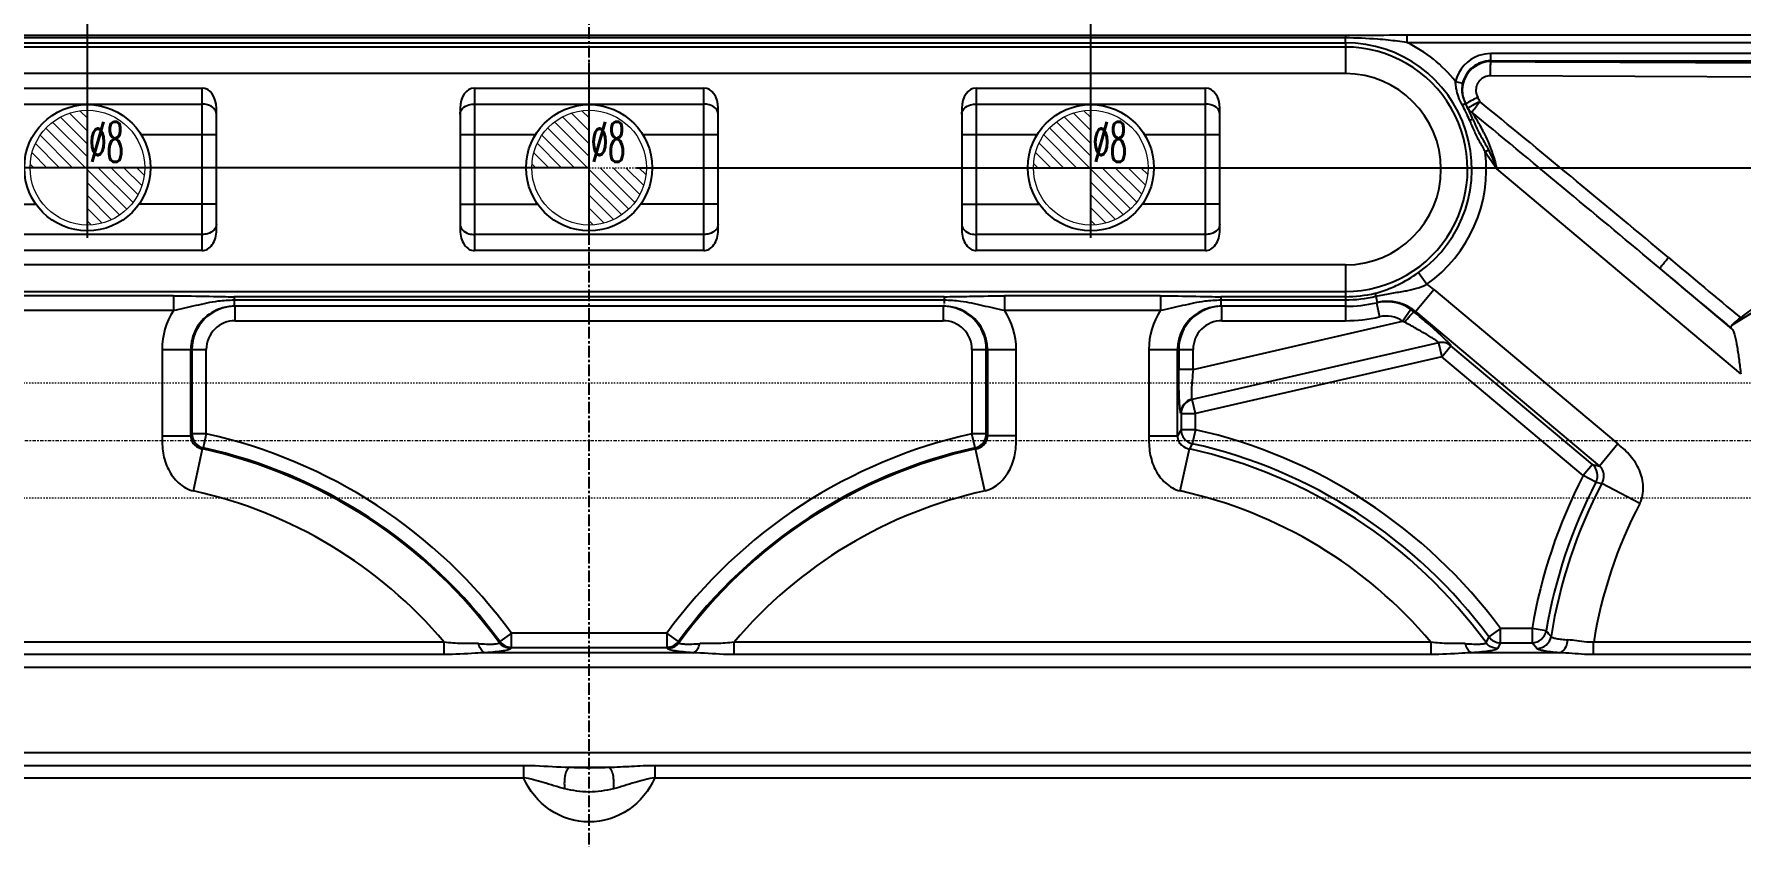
# Model space of a CAD drawing. Header units: millimetres. Extents: x 2461 to 3142, y 1660 to 2165.
# Drawn here: x 2689.6 to 2808.6, y 1971.7 to 2027.7 of the extents above; entities that cross this region are included whole.
import ezdxf
from ezdxf.enums import TextEntityAlignment as Align

# ---------------------------------------------------------------- set-up
doc = ezdxf.new("R2010")
doc.units = ezdxf.units.MM
doc.linetypes.add('CENTER', pattern=[0.6, 0.375, -0.075, 0.075, -0.075])
doc.linetypes.add('HIDDEN', pattern=[0.2, 0.1, -0.1])
for name, color, linetype, lineweight in [('cool', 153, 'HIDDEN', 9), ('dim', 82, 'Continuous', 9), ('epin', 13, 'Continuous', 9)]:
    doc.layers.add(name, color=color, linetype=linetype, lineweight=lineweight)
doc.layers.add('DEFAULT_2', color=8, linetype='HIDDEN')
doc.styles.get("Standard").update_dxf_attribs({"font": 'arial.ttf'})
doc.styles.add('TXT05', font='txt.shx', dxfattribs={"width": 0.5, "bigfont": 'gbcbig.shx'})
doc.dimstyles.new('mold', dxfattribs={"dimtxt": 8, "dimasz": 5, "dimexe": 0, "dimexo": 0, "dimgap": 0, "dimtad": 1, "dimzin": 1, "dimtxsty": 'Standard', "dimcen": 0, "dimclrd": 4, "dimclre": 4, "dimclrt": 6, "dimazin": 0, "dimtfac": 1, "dimtofl": 0, "dimtmove": 0, "dimatfit": 3, "dimfxl": 0, "dimarcsym": 0})

# ---------------------------------------------------------------- blocks, each defined once
blk = doc.blocks.new('124')
at = {"layer": 'cool', "ltscale": 0.932966}
for p, q in [((10.14, -1344.71), (401.48, -1344.71)), ((10.14, -1352.71), (401.48, -1352.71))]:
    blk.add_line(p, q, dxfattribs=at)
at = {"layer": 'cool', "color": 1, "linetype": 'CENTER', "ltscale": 0.621977}
blk.add_line((-4.19, -1348.71), (415.81, -1348.71), dxfattribs=at)
blk = doc.blocks.new('*D107')
at = {"layer": 'Defpoints', "color": 0, "transparency": 16777216}
for p in [(2731.58, 2018.35), (2944.76, 2018.35), (2728.28, 1929.35)]:
    blk.add_point(p, dxfattribs=at)
at = {"layer": 'dim', "color": 4, "lineweight": -2, "transparency": 16777216}
blk.add_line((2731.58, 2018.35), (2961.62, 2018.35), dxfattribs=at)
at = {"layer": 'dim', "color": 6, "transparency": 16777216, "insert": (2953.19, 2021.36), "char_height": 5, "attachment_point": 5}
blk.add_mtext('89,00', dxfattribs=at)
blk = doc.blocks.new('*D68')
at = {"layer": 'Defpoints', "color": 0, "transparency": 16777216}
for p in [(2728.28, 2111.46), (2728.28, 2096.52), (2728.28, 1929.35)]:
    blk.add_point(p, dxfattribs=at)
at = {"layer": 'dim', "color": 4, "lineweight": -2, "transparency": 16777216}
blk.add_line((2728.28, 2096.52), (2728.28, 2124.43), dxfattribs=at)
at = {"layer": 'dim', "color": 6, "transparency": 16777216, "insert": (2725.27, 2117.95), "char_height": 5, "attachment_point": 5, "rotation": 90}
blk.add_mtext('0,00', dxfattribs=at)
blk = doc.blocks.new('*D112')
at = {"layer": 'Defpoints', "color": 0, "transparency": 16777216}
for p in [(2762.28, 2111.46), (2763.28, 2018.35), (2728.28, 1929.35)]:
    blk.add_point(p, dxfattribs=at)
at = {"layer": 'dim', "color": 4, "lineweight": -2, "transparency": 16777216}
for p, q in [((2762.28, 2107.46), (2762.28, 2128.31)), ((2763.28, 2103.46), (2762.28, 2107.46)), ((2763.28, 2018.35), (2763.28, 2103.46))]:
    blk.add_line(p, q, dxfattribs=at)
at = {"layer": 'dim', "color": 6, "transparency": 16777216, "insert": (2759.27, 2119.89), "char_height": 5, "attachment_point": 5, "rotation": 90}
blk.add_mtext('35,00', dxfattribs=at)
blk = doc.blocks.new('*D76')
at = {"layer": 'Defpoints', "color": 0, "transparency": 16777216}
for p in [(2511.8, 2018.35), (2724.98, 2018.35), (2728.28, 1929.35)]:
    blk.add_point(p, dxfattribs=at)
at = {"layer": 'dim', "color": 4, "lineweight": -2, "transparency": 16777216}
blk.add_line((2724.98, 2018.35), (2494.94, 2018.35), dxfattribs=at)
at = {"layer": 'dim', "color": 6, "transparency": 16777216, "insert": (2503.37, 2021.36), "char_height": 5, "attachment_point": 5}
blk.add_mtext('89,00', dxfattribs=at)
blk = doc.blocks.new('*D81')
at = {"layer": 'Defpoints', "color": 0, "transparency": 16777216}
for p in [(2694.28, 2111.46), (2693.28, 2018.35), (2728.28, 1929.35)]:
    blk.add_point(p, dxfattribs=at)
at = {"layer": 'dim', "color": 4, "lineweight": -2, "transparency": 16777216}
for p, q in [((2694.28, 2107.46), (2694.28, 2128.31)), ((2693.28, 2103.46), (2694.28, 2107.46)), ((2693.28, 2018.35), (2693.28, 2103.46))]:
    blk.add_line(p, q, dxfattribs=at)
at = {"layer": 'dim', "color": 6, "transparency": 16777216, "insert": (2691.27, 2119.89), "char_height": 5, "attachment_point": 5, "rotation": 90}
blk.add_mtext('35,00', dxfattribs=at)
blk = doc.blocks.new('epin_ejp_8')
at = {"layer": 'epin'}
h = blk.add_hatch(dxfattribs=at)
h.set_pattern_fill('_ANSI31', color=123, scale=0.2, angle=90, style=0)
h.set_pattern_definition([(135, (-263.1036, 1313.3417), (-0.4490128, -0.4490128), [])])
h.paths.add_polyline_path([(0, 4, 0.414214), (-4, 0), (0, 0)])
h.paths.add_polyline_path([(4, 0), (0, 0), (0, -4, 0.414214)])
at = {"layer": 'epin', "color": 1, "linetype": 'CENTER', "ltscale": 0.248791}
for p, q in [((0, -4.4), (0, 4.4)), ((-4.4, 0), (4.4, 0))]:
    blk.add_line(p, q, dxfattribs=at)
at = {"layer": 'epin'}
blk.add_circle((0, 0), 4, dxfattribs=at)
at = {"layer": 'epin', "color": 6, "style": 'TXT05', "width": 0.5}
blk.add_text('%%c8', height=2.8, dxfattribs=at).set_placement((1.33, 1.8), align=Align.MIDDLE)

msp = doc.modelspace()

# ---------------------------------------------------------------- linework, layer by layer
at = {"color": 1, "linetype": 'CENTER', "ltscale": 2.176921}
msp.add_line((2728.279, 1754.352), (2728.279, 2104.352), dxfattribs=at)
at = {"color": 7, "linetype": 'Continuous'}
for p, q in [((2781.041, 2027.568), (2675.516, 2027.568)), ((2781.041, 2027.4), (2675.516, 2027.4)), ((2675.518, 2027.065), (2781.04, 2027.065)), ((2781.04, 2026.766), (2675.518, 2026.766)), ((2781.04, 2027.065), (2781.041, 2024.911)), ((2781.041, 2027.568), (2781.041, 2027.4)), ((2785.325, 2027.588), (2785.325, 2027.086)), ((2818.385, 2027.588), (2785.325, 2027.588)), ((2785.325, 2027.086), (2818.892, 2027.086)), ((2819.1, 2026.31), (2791.173, 2026.31)), ((2791.174, 2025.809), (2791.174, 2026.31)), ((2791.202, 2025.757), (2791.174, 2025.809)), ((2791.174, 2025.809), (2819.401, 2025.809)), ((2781.041, 2024.911), (2675.516, 2024.911)), ((2788.73, 2024.361), (2789.219, 2024.249)), ((2819.189, 2024.629), (2791.15, 2024.755)), ((2685.279, 2023.911), (2701.279, 2023.911)), ((2701.279, 2012.578), (2701.279, 2023.911)), ((2720.279, 2023.911), (2720.279, 2012.578)), ((2720.279, 2023.911), (2736.279, 2023.911)), ((2736.279, 2012.578), (2736.279, 2023.911)), ((2755.279, 2023.911), (2755.279, 2012.578)), ((2755.279, 2023.911), (2771.279, 2023.911)), ((2771.279, 2012.578), (2771.279, 2023.911)), ((2790.719, 2022.722), (2790.431, 2022.958)), ((2685.279, 2022.79), (2701.279, 2022.79)), ((2702.279, 2013.992), (2702.279, 2022.497)), ((2719.279, 2022.497), (2719.279, 2013.992)), ((2720.279, 2022.79), (2736.279, 2022.79)), ((2737.279, 2013.992), (2737.279, 2022.497)), ((2754.279, 2022.497), (2754.279, 2013.992)), ((2755.279, 2022.79), (2771.279, 2022.79)), ((2772.279, 2013.992), (2772.279, 2022.497)), ((2789.198, 2022.723), (2789.385, 2022.825)), ((2790.132, 2022.005), (2789.866, 2022.224)), ((2697.021, 2020.668), (2702.279, 2020.668)), ((2719.279, 2020.668), (2724.536, 2020.668)), ((2732.021, 2020.668), (2737.279, 2020.668)), ((2754.279, 2020.668), (2759.536, 2020.668)), ((2767.021, 2020.668), (2772.279, 2020.668)), ((2789.696, 2021.661), (2789.894, 2021.739)), ((2790.791, 2019.456), (2791.014, 2019.611)), ((2808.628, 2003.98), (2791.594, 2018.273)), ((2684.279, 2015.821), (2689.682, 2015.821)), ((2702.279, 2015.821), (2696.876, 2015.821)), ((2719.279, 2015.821), (2724.682, 2015.821)), ((2737.279, 2015.821), (2731.876, 2015.821)), ((2754.279, 2015.821), (2759.682, 2015.821)), ((2772.279, 2015.821), (2766.876, 2015.821)), ((2701.279, 2013.699), (2685.279, 2013.699)), ((2736.279, 2013.699), (2720.279, 2013.699)), ((2771.279, 2013.699), (2755.279, 2013.699)), ((2701.279, 2012.578), (2685.279, 2012.578)), ((2736.279, 2012.578), (2720.279, 2012.578)), ((2771.279, 2012.578), (2755.279, 2012.578)), ((2781.041, 2011.578), (2675.516, 2011.578)), ((2781.041, 2011.578), (2781.041, 2007.692)), ((2786.147, 2011.052), (2786.728, 2010.233)), ((2808.003, 2007.124), (2802.991, 2011.329)), ((2815.278, 2011.86), (2807.983, 2007.359)), ((2785.92, 2008.338), (2787.21, 2009.876)), ((2787.21, 2009.876), (2800.052, 1999.1)), ((2675.516, 2009.723), (2781.041, 2009.723)), ((2699.295, 2009.424), (2688.42, 2009.424)), ((2699.295, 2009.424), (2699.295, 2008.42)), ((2703.514, 2009.365), (2703.514, 2008.697)), ((2753.044, 2009.365), (2703.514, 2009.365)), ((2703.514, 2009.143), (2753.043, 2009.143)), ((2703.586, 2007.692), (2703.586, 2008.697)), ((2752.972, 2008.697), (2703.586, 2008.697)), ((2752.972, 2008.697), (2752.972, 2007.692)), ((2753.043, 2009.365), (2753.043, 2008.9)), ((2757.262, 2009.424), (2757.262, 2008.42)), ((2768.138, 2009.424), (2757.262, 2009.424)), ((2768.138, 2009.424), (2768.138, 2008.42)), ((2772.357, 2009.365), (2772.357, 2008.697)), ((2781.041, 2009.365), (2772.357, 2009.365)), ((2772.357, 2009.143), (2781.041, 2009.143)), ((2772.428, 2007.692), (2772.428, 2008.697)), ((2781.041, 2008.697), (2772.428, 2008.697)), ((2783.11, 2009.609), (2783.266, 2008.96)), ((2783.2, 2008.944), (2783.427, 2007.965)), ((2688.42, 2008.42), (2699.295, 2008.42)), ((2703.586, 2007.692), (2752.971, 2007.692)), ((2757.262, 2008.42), (2768.138, 2008.42)), ((2770.415, 2004.292), (2785.029, 2007.66)), ((2772.429, 2007.692), (2781.041, 2007.692)), ((2785.029, 2007.66), (2785.6, 2008.486)), ((2785.823, 2008.315), (2785.88, 2008.337)), ((2785.88, 2008.337), (2785.92, 2008.338)), ((2785.92, 2008.338), (2798.762, 1997.563)), ((2698.483, 2005.682), (2698.483, 1999.66)), ((2698.483, 2005.682), (2700.49, 2005.682)), ((2700.49, 1999.66), (2700.49, 2005.682)), ((2700.569, 2005.682), (2700.569, 1999.805)), ((2700.569, 2005.682), (2701.573, 2005.682)), ((2701.573, 1999.805), (2701.573, 2005.683)), ((2754.985, 2005.683), (2754.985, 1999.805)), ((2754.985, 2005.682), (2755.988, 2005.682)), ((2755.988, 1999.805), (2755.988, 2005.682)), ((2756.068, 2005.682), (2756.068, 1999.66)), ((2756.068, 2005.682), (2758.075, 2005.682)), ((2758.075, 1999.66), (2758.075, 2005.682)), ((2767.325, 2005.682), (2767.325, 1999.66)), ((2767.325, 2005.682), (2769.332, 2005.682)), ((2769.332, 1999.66), (2769.332, 2005.682)), ((2769.412, 2005.682), (2769.412, 2004.292)), ((2769.412, 2005.682), (2770.415, 2005.682)), ((2787.531, 2006.152), (2770.349, 2002.191)), ((2770.415, 2004.292), (2770.415, 2005.683)), ((2787.756, 2005.178), (2770.573, 2001.217)), ((2787.531, 2006.152), (2787.52, 2006.183)), ((2787.531, 2006.152), (2787.756, 2005.178)), ((2787.756, 2005.178), (2788.401, 2005.946)), ((2797.631, 1996.892), (2787.756, 2005.178)), ((2788.401, 2005.946), (2788.389, 2005.978)), ((2798.276, 1997.66), (2788.401, 2005.946)), ((2770.415, 2004.292), (2769.412, 2004.292)), ((2770.332, 2002.222), (2770.349, 2002.191)), ((2770.573, 2001.217), (2770.349, 2002.191)), ((2769.553, 2001.248), (2769.57, 2001.217)), ((2769.57, 2001.217), (2769.57, 2000.095)), ((2769.57, 2001.217), (2770.573, 2001.217)), ((2770.573, 2000.095), (2770.573, 2001.217)), ((2698.483, 1999.66), (2700.49, 1999.66)), ((2700.49, 1999.66), (2700.569, 1999.805)), ((2701.573, 1999.805), (2700.569, 1999.805)), ((2701.573, 1999.805), (2701.358, 1998.829)), ((2755.199, 1998.829), (2754.985, 1999.805)), ((2755.988, 1999.805), (2754.985, 1999.805)), ((2755.988, 1999.805), (2756.068, 1999.66)), ((2758.075, 1999.66), (2756.068, 1999.66)), ((2767.325, 1999.66), (2769.332, 1999.66)), ((2769.57, 2000.095), (2769.332, 1999.66)), ((2770.573, 2000.095), (2769.57, 2000.095)), ((2770.573, 2000.095), (2770.356, 1999.119)), ((2700.676, 1995.826), (2701.318, 1998.755)), ((2701.358, 1998.829), (2701.318, 1998.755)), ((2755.239, 1998.755), (2755.203, 1998.83)), ((2755.881, 1995.826), (2755.239, 1998.755)), ((2769.519, 1995.826), (2770.161, 1998.755)), ((2770.356, 1999.119), (2770.161, 1998.755)), ((2800.052, 1999.1), (2798.762, 1997.563)), ((2798.276, 1997.66), (2797.631, 1996.892)), ((2798.518, 1996.431), (2797.631, 1996.892)), ((2798.276, 1997.66), (2798.762, 1997.563)), ((2801.579, 1994.956), (2798.922, 1996.346)), ((2791.857, 1986.238), (2791.052, 1985.645)), ((2791.857, 1985.239), (2791.857, 1986.238)), ((2794.06, 1986.238), (2791.857, 1986.238)), ((2794.06, 1986.238), (2794.06, 1985.239)), ((2795.045, 1986.071), (2794.06, 1986.238)), ((2718.166, 1985.287), (2669.549, 1985.287)), ((2718.166, 1984.417), (2718.166, 1985.287)), ((2722.047, 1985.331), (2722.005, 1985.251)), ((2722.854, 1985.921), (2722.047, 1985.331)), ((2722.854, 1984.922), (2722.812, 1984.841)), ((2722.854, 1984.922), (2722.854, 1985.921)), ((2733.704, 1985.921), (2722.854, 1985.921)), ((2722.854, 1984.922), (2733.704, 1984.922)), ((2733.704, 1985.921), (2733.704, 1984.922)), ((2734.511, 1985.331), (2733.704, 1985.921)), ((2733.745, 1984.841), (2733.704, 1984.922)), ((2734.553, 1985.251), (2734.511, 1985.331)), ((2738.392, 1984.417), (2738.392, 1985.287)), ((2787.008, 1985.287), (2738.392, 1985.287)), ((2787.008, 1985.287), (2787.008, 1984.417)), ((2791.052, 1985.645), (2790.847, 1985.251)), ((2791.857, 1985.239), (2791.655, 1984.841)), ((2791.857, 1985.239), (2794.06, 1985.239)), ((2794.398, 1984.841), (2794.06, 1985.239)), ((2798.358, 1984.417), (2798.358, 1985.287)), ((2811.191, 1985.287), (2798.358, 1985.287)), ((2718.166, 1984.417), (2669.549, 1984.417)), ((2735.52, 1984.546), (2721.038, 1984.546)), ((2787.008, 1984.417), (2738.392, 1984.417)), ((2795.969, 1984.546), (2789.88, 1984.546)), ((2811.191, 1984.417), (2798.358, 1984.417)), ((2645.366, 1983.546), (2811.191, 1983.546)), ((2811.191, 1977.568), (2645.366, 1977.568)), ((2645.366, 1976.697), (2723.704, 1976.697)), ((2723.704, 1976.697), (2723.704, 1975.827)), ((2726.913, 1976.568), (2729.645, 1976.568)), ((2732.854, 1976.697), (2732.854, 1975.827)), ((2732.854, 1976.697), (2811.191, 1976.697)), ((2645.366, 1975.827), (2723.704, 1975.827)), ((2732.854, 1975.827), (2811.191, 1975.827))]:
    msp.add_line(p, q, dxfattribs=at)
for p, q in [((2693.279, 2013.472), (2693.279, 2025.668)), ((2728.279, 2018.355), (2728.279, 2025.668)), ((2728.279, 2013.472), (2728.279, 2025.668)), ((2763.279, 2018.355), (2763.279, 2025.668)), ((2763.279, 2013.472), (2763.279, 2025.668)), ((2728.279, 2018.355), (2681.576, 2018.355))]:
    msp.add_line(p, q)
for centre in [(2693.279, 2018.355), (2728.279, 2018.355), (2763.279, 2018.355)]:
    msp.add_circle(centre, 4.4, dxfattribs=at)
for centre, radius, start, end in [((2781.041, 2018.245), 8.821, 305.37005, 90.00715), ((2781.041, 2018.245), 8.522, 270, 90.00715), ((2780.352, 1991.632), 35.801, 82.01614, 84.12275), ((2781.041, 2018.245), 9.825, 38.50277, 64.14985), ((2791.174, 2023.803), 2.507, 109.23877, 167.05288), ((2791.198, 2023.751), 2.005, 109.70532, 188.64978), ((2781.041, 2018.245), 6.666, 270, 90), ((2791.21, 2023.788), 2.044, 166.97474, 181.11597), ((2791.116, 2023.785), 1.95, 181.07772, 194.48993), ((2791.165, 2023.802), 2.001, 194.60406, 206.31673), ((2808.133, 2008.514), 22.848, 140.78654, 141.78427), ((2781.009, 2018.23), 10.542, 26.64862, 28.57027), ((2781.041, 2018.245), 9.305, 21.54351, 28.76897), ((2781.041, 2018.245), 9.547, 21.54351, 28.45), ((2790.142, 2022.789), 0.624, 206.56495, 218.79029), ((2779.03, 2014.957), 13.048, 32.4241, 33.84453), ((2778.108, 2014.364), 14.144, 30.90732, 32.45078), ((1187.757, 78.789), 2518.67, 50.110827, 50.491018), ((1733.002, 729.772), 1670.474, 50.142624, 50.714608), ((2779.256, 2015.048), 12.807, 28.94751, 30.9188), ((2779.876, 2015.394), 12.097, 26.5229, 28.93635), ((2781.041, 2018.245), 9.825, 305.37064, 7.08345), ((2783.983, 2006.031), 5.019, 49.99275, 56.84489), ((2830.104, 1980.086), 35.162, 119.37633, 127.71177), ((2703.586, 2005.68), 3.017, 90.05503, 179.92738), ((2703.564, 2057.741), 48.377, 268.97087, 269.94113), ((2752.972, 2005.68), 3.017, 0.07274, 89.94527), ((2753.003, 2056.979), 47.614, 270.04925, 271.02136), ((2752.145, 2108.208), 98.85, 270.98923, 271.24636), ((2772.428, 2005.68), 3.017, 90.05503, 179.92738), ((2772.406, 2057.741), 48.377, 268.97087, 269.94113), ((2781.041, 2018.245), 8.88, 270, 283.47268), ((2781.041, 2018.245), 9.101, 270, 283.4728), ((2781.041, 2018.245), 9.547, 270, 283.06691), ((2783.909, 2006.044), 2.97, 49.88462, 103.01993), ((2783.949, 2005.895), 3.146, 68.23599, 85.37046), ((2783.367, 2020.091), 10.493, 279.60239, 280.6664), ((2703.502, 2005.682), 5.019, 146.94106, 179.99689), ((2703.584, 2005.681), 2.011, 89.92892, 179.943), ((2752.974, 2005.681), 2.011, 0.05865, 90.06938), ((2753.057, 2005.682), 5.018, 359.99764, 33.06524), ((2772.345, 2005.682), 5.019, 146.94106, 179.99689), ((2772.426, 2005.681), 2.011, 89.92892, 179.943), ((2781.041, 2018.245), 10.553, 270, 283.06545), ((2783.883, 2006.002), 2.015, 55.35221, 103.09557), ((2784.393, 2006.17), 1.621, 61.44107, 66.8721), ((2732.856, 1945.429), 82.221, 48.93221, 49.89388), ((2787.759, 2005.173), 1.005, 50.33509, 103.11776), ((2693.858, 1964.728), 35.915, 36.16272, 77.59504), ((2762.7, 1964.728), 35.915, 102.40496, 143.83728), ((2762.7, 1964.728), 36.232, 36.41757, 77.44938), ((2693.858, 1964.728), 34.835, 36.09688, 77.63273), ((2693.858, 1964.728), 34.916, 36.16272, 77.59504), ((2762.7, 1964.728), 34.916, 102.40496, 143.83728), ((2762.7, 1964.728), 34.835, 102.36727, 143.90312), ((2762.7, 1964.728), 34.835, 36.09688, 77.63273), ((2762.7, 1964.728), 35.233, 36.41757, 77.44938), ((2829.784, 1980.19), 36.232, 152.55062, 170.39064), ((2693.858, 1964.728), 31.836, 40.22306, 77.62402), ((2762.7, 1964.728), 31.836, 102.29721, 139.77694), ((2762.7, 1964.728), 31.836, 40.22306, 77.62402), ((2829.784, 1980.19), 35.233, 152.55062, 170.39064), ((2829.784, 1980.19), 34.835, 152.36727, 170.92794), ((2829.784, 1980.19), 31.836, 152.36295, 170.78702), ((2794.049, 1986.251), 1.012, 270.61487, 349.78796), ((2977.351, 2144.89), 241.783, 221.06136, 221.18366), ((2722.859, 1985.933), 1.011, 216.49441, 269.66928), ((2733.698, 1985.933), 1.011, 270.33131, 323.50594), ((2791.862, 1986.25), 1.011, 216.73944, 269.66776)]:
    msp.add_arc(centre, radius, start, end, dxfattribs=at)
for centre, start_param, end_param in [((2701.279, 2022.497), -1.5707963, 0), ((2720.279, 2022.497), 0, 1.5707963), ((2736.279, 2022.497), -1.5707963, 0), ((2755.279, 2022.497), 0, 1.5707963), ((2771.279, 2022.497), -1.5707963, 0), ((2701.279, 2013.992), -3.1415927, -1.5707963), ((2720.279, 2013.992), 1.5707963, 3.1415927), ((2736.279, 2013.992), -3.1415927, -1.5707963), ((2755.279, 2013.992), 1.5707963, 3.1415927), ((2771.279, 2013.992), -3.1415927, -1.5707963)]:
    msp.add_ellipse(centre, major_axis=(0, 1.414), ratio=0.7071068, start_param=start_param, end_param=end_param, dxfattribs=at)
for points, knots in [([(2781.039, 2027.065), (2781.039, 2027.075), (2781.049, 2027.187), (2781.041, 2027.299), (2781.041, 2027.4)], [0, 0, 0, 0, 0.0892833, 1, 1, 1, 1]), ([(2785.325, 2027.588), (2784.255, 2027.588), (2782.827, 2027.573), (2781.399, 2027.568), (2781.041, 2027.568)], [0, 0, 0, 0, 0.7492362, 1, 1, 1, 1]), ([(2784.018, 2027.245), (2783.775, 2027.27), (2782.785, 2027.36), (2781.791, 2027.4), (2781.041, 2027.4)], [0, 0, 0, 0, 0.245963, 1, 1, 1, 1]), ([(2791.15, 2024.755), (2791.15, 2024.873), (2791.153, 2025.101), (2791.162, 2025.372), (2791.173, 2025.556), (2791.181, 2025.653), (2791.191, 2025.715), (2791.196, 2025.749), (2791.202, 2025.757)], [0, 0, 0, 0, 0.3541902, 0.6805085, 0.8076417, 0.9043637, 0.968945, 1, 1, 1, 1]), ([(2791.202, 2025.757), (2793.542, 2025.749), (2802.896, 2025.713), (2812.251, 2025.669), (2819.265, 2025.632)], [0, 0, 0, 0, 0.2501391, 1, 1, 1, 1]), ([(2788.778, 2023.834), (2788.769, 2023.879), (2788.739, 2024.053), (2788.727, 2024.23), (2788.73, 2024.361)], [0, 0, 0, 0, 0.2564168, 1, 1, 1, 1]), ([(2789.681, 2022.945), (2789.645, 2022.925), (2789.586, 2022.889), (2789.5, 2022.842), (2789.469, 2022.812), (2789.433, 2022.798), (2789.436, 2022.793)], [0, 0, 0, 0, 0.4308748, 0.7433895, 0.9340187, 1, 1, 1, 1]), ([(2790.431, 2022.958), (2790.251, 2022.868), (2789.974, 2022.724), (2789.694, 2022.583), (2789.6, 2022.523)], [0, 0, 0, 0, 0.6419652, 1, 1, 1, 1]), ([(2790.268, 2023.272), (2790.216, 2023.244), (2790.02, 2023.136), (2789.824, 2023.028), (2789.681, 2022.945)], [0, 0, 0, 0, 0.260862, 1, 1, 1, 1]), ([(2702.279, 2022.083), (2702.279, 2022.225), (2702.124, 2022.54), (2701.827, 2022.687), (2701.661, 2022.736)], [0, 0, 0, 0, 0.4517949, 1, 1, 1, 1]), ([(2719.279, 2022.083), (2719.279, 2022.225), (2719.433, 2022.54), (2719.73, 2022.687), (2719.896, 2022.736)], [0, 0, 0, 0, 0.4517949, 1, 1, 1, 1]), ([(2737.279, 2022.083), (2737.279, 2022.225), (2737.124, 2022.54), (2736.827, 2022.687), (2736.661, 2022.736)], [0, 0, 0, 0, 0.4517949, 1, 1, 1, 1]), ([(2754.279, 2022.083), (2754.279, 2022.225), (2754.433, 2022.54), (2754.73, 2022.687), (2754.896, 2022.736)], [0, 0, 0, 0, 0.4517949, 1, 1, 1, 1]), ([(2772.279, 2022.083), (2772.279, 2022.225), (2772.124, 2022.54), (2771.827, 2022.687), (2771.661, 2022.736)], [0, 0, 0, 0, 0.4517949, 1, 1, 1, 1]), ([(2789.866, 2022.224), (2789.88, 2022.246), (2789.98, 2022.391), (2790.089, 2022.53), (2790.182, 2022.648)], [0, 0, 0, 0, 0.1462817, 1, 1, 1, 1]), ([(2789.922, 2021.75), (2790.065, 2021.387), (2790.406, 2020.659), (2790.837, 2019.98), (2791.014, 2019.611)], [0, 0, 0, 0, 0.488274, 1, 1, 1, 1]), ([(2790.036, 2020.871), (2790.151, 2020.63), (2790.406, 2020.16), (2790.66, 2019.69), (2790.791, 2019.456)], [0, 0, 0, 0, 0.4992362, 1, 1, 1, 1]), ([(2790.7, 2020.796), (2790.798, 2020.599), (2791.175, 2019.789), (2791.457, 2018.933), (2791.594, 2018.273)], [0, 0, 0, 0, 0.2459061, 1, 1, 1, 1]), ([(2702.279, 2014.406), (2702.279, 2014.264), (2702.124, 2013.949), (2701.827, 2013.802), (2701.661, 2013.753)], [0, 0, 0, 0, 0.4517949, 1, 1, 1, 1]), ([(2719.279, 2014.406), (2719.279, 2014.264), (2719.433, 2013.949), (2719.73, 2013.802), (2719.896, 2013.753)], [0, 0, 0, 0, 0.4517949, 1, 1, 1, 1]), ([(2737.279, 2014.406), (2737.279, 2014.264), (2737.124, 2013.949), (2736.827, 2013.802), (2736.661, 2013.753)], [0, 0, 0, 0, 0.4517949, 1, 1, 1, 1]), ([(2754.279, 2014.406), (2754.279, 2014.264), (2754.433, 2013.949), (2754.73, 2013.802), (2754.896, 2013.753)], [0, 0, 0, 0, 0.4517949, 1, 1, 1, 1]), ([(2772.279, 2014.406), (2772.279, 2014.264), (2772.124, 2013.949), (2771.827, 2013.802), (2771.661, 2013.753)], [0, 0, 0, 0, 0.4517949, 1, 1, 1, 1]), ([(2784.24, 2009.983), (2784.395, 2010.048), (2785.058, 2010.352), (2785.69, 2010.727), (2786.147, 2011.052)], [0, 0, 0, 0, 0.2306578, 1, 1, 1, 1]), ([(2802.991, 2011.329), (2802.991, 2011.339), (2803.008, 2011.365), (2803.037, 2011.415), (2803.091, 2011.489), (2803.196, 2011.631), (2803.359, 2011.837), (2803.499, 2012.009), (2803.574, 2012.099)], [0, 0, 0, 0, 0.0282096, 0.0900592, 0.1845906, 0.3104699, 0.6382642, 1, 1, 1, 1]), ([(2785.309, 2009.779), (2785.55, 2009.824), (2786.036, 2009.939), (2786.5, 2010.126), (2786.728, 2010.233)], [0, 0, 0, 0, 0.492759, 1, 1, 1, 1]), ([(2699.295, 2009.424), (2699.601, 2009.424), (2700.734, 2009.418), (2701.867, 2009.387), (2702.695, 2009.373)], [0, 0, 0, 0, 0.2697562, 1, 1, 1, 1]), ([(2699.295, 2008.42), (2699.818, 2008.526), (2700.85, 2008.761), (2701.883, 2009.001), (2702.404, 2009.066)], [0, 0, 0, 0, 0.5043197, 1, 1, 1, 1]), ([(2754.195, 2009.06), (2754.709, 2008.995), (2755.728, 2008.754), (2756.746, 2008.526), (2757.262, 2008.42)], [0, 0, 0, 0, 0.4955968, 1, 1, 1, 1]), ([(2754.295, 2009.381), (2754.525, 2009.386), (2755.514, 2009.409), (2756.503, 2009.424), (2757.262, 2009.424)], [0, 0, 0, 0, 0.2322889, 1, 1, 1, 1]), ([(2768.138, 2009.424), (2768.443, 2009.424), (2769.577, 2009.418), (2770.71, 2009.387), (2771.537, 2009.373)], [0, 0, 0, 0, 0.2697562, 1, 1, 1, 1]), ([(2768.138, 2008.42), (2768.661, 2008.526), (2769.692, 2008.761), (2770.726, 2009.001), (2771.246, 2009.066)], [0, 0, 0, 0, 0.5043197, 1, 1, 1, 1]), ([(2702.579, 2008.546), (2702.132, 2008.4), (2701.291, 2007.898), (2700.787, 2007.057), (2700.64, 2006.611)], [0, 0, 0, 0, 0.5001858, 1, 1, 1, 1]), ([(2755.917, 2006.611), (2755.771, 2007.057), (2755.267, 2007.898), (2754.425, 2008.4), (2753.978, 2008.546)], [0, 0, 0, 0, 0.4998203, 1, 1, 1, 1]), ([(2771.421, 2008.546), (2770.975, 2008.4), (2770.133, 2007.898), (2769.629, 2007.057), (2769.483, 2006.611)], [0, 0, 0, 0, 0.5001858, 1, 1, 1, 1]), ([(2785.167, 2007.593), (2785.29, 2007.738), (2785.494, 2007.971), (2785.699, 2008.204), (2785.787, 2008.286)], [0, 0, 0, 0, 0.612726, 1, 1, 1, 1]), ([(2787.52, 2006.183), (2787.506, 2006.214), (2787.412, 2006.272), (2787.254, 2006.39), (2787.005, 2006.543), (2786.702, 2006.727), (2786.354, 2006.93), (2785.839, 2007.224), (2785.44, 2007.445), (2785.167, 2007.593)], [0, 0, 0, 0, 0.0367457, 0.1130325, 0.2211684, 0.3530588, 0.5012526, 0.6611068, 1, 1, 1, 1]), ([(2785.787, 2008.286), (2785.791, 2008.29), (2785.803, 2008.3), (2785.814, 2008.313), (2785.823, 2008.315)], [0, 0, 0, 0, 0.379489, 1, 1, 1, 1]), ([(2808.595, 2007.903), (2808.531, 2007.854), (2808.319, 2007.682), (2808.11, 2007.503), (2807.983, 2007.359)], [0, 0, 0, 0, 0.2961298, 1, 1, 1, 1]), ([(2786.871, 2007.417), (2787.061, 2007.252), (2787.41, 2006.943), (2787.82, 2006.57), (2788.088, 2006.313), (2788.235, 2006.168), (2788.33, 2006.061), (2788.38, 2006.002), (2788.389, 2005.978)], [0, 0, 0, 0, 0.3601398, 0.6679535, 0.7929311, 0.8924039, 0.9623641, 1, 1, 1, 1]), ([(2807.983, 2007.359), (2807.969, 2007.344), (2807.934, 2007.304), (2807.91, 2007.232), (2807.933, 2007.205)], [0, 0, 0, 0, 0.3592394, 1, 1, 1, 1]), ([(2808.003, 2007.124), (2807.996, 2007.132), (2807.972, 2007.158), (2807.949, 2007.185), (2807.933, 2007.205)], [0, 0, 0, 0, 0.2815678, 1, 1, 1, 1]), ([(2808.003, 2007.124), (2808.053, 2007.07), (2808.133, 2006.91), (2808.262, 2006.493), (2808.379, 2005.829), (2808.504, 2004.938), (2808.585, 2004.305), (2808.628, 2003.98)], [0, 0, 0, 0, 0.0689248, 0.1627522, 0.4065868, 0.694283, 1, 1, 1, 1]), ([(2787.52, 2006.183), (2787.59, 2006.199), (2787.893, 2006.229), (2788.212, 2006.125), (2788.389, 2005.978)], [0, 0, 0, 0, 0.2390156, 1, 1, 1, 1]), ([(2769.553, 2001.248), (2769.536, 2001.279), (2769.519, 2001.387), (2769.492, 2001.59), (2769.47, 2001.889), (2769.44, 2002.434), (2769.418, 2003.245), (2769.412, 2003.928), (2769.412, 2004.292)], [0, 0, 0, 0, 0.0358397, 0.1043058, 0.2032957, 0.328943, 0.641783, 1, 1, 1, 1]), ([(2770.415, 2004.292), (2770.389, 2004.044), (2770.346, 2003.58), (2770.308, 2003.028), (2770.298, 2002.657), (2770.297, 2002.454), (2770.309, 2002.317), (2770.318, 2002.242), (2770.332, 2002.222)], [0, 0, 0, 0, 0.3601011, 0.6731588, 0.7979557, 0.8960572, 0.9642492, 1, 1, 1, 1]), ([(2770.332, 2002.222), (2770.121, 2002.172), (2769.715, 2001.923), (2769.554, 2001.471), (2769.553, 2001.248)], [0, 0, 0, 0, 0.4928871, 1, 1, 1, 1]), ([(2770.349, 2002.191), (2770.134, 2002.141), (2769.728, 2001.889), (2769.571, 2001.437), (2769.57, 2001.217)], [0, 0, 0, 0, 0.5006545, 1, 1, 1, 1]), ([(2698.483, 1999.66), (2698.483, 1999.262), (2698.504, 1998.462), (2698.868, 1997.307), (2699.574, 1996.325), (2700.296, 1995.909), (2700.681, 1995.824)], [0, 0, 0, 0, 0.2509142, 0.5013697, 0.7513913, 1, 1, 1, 1]), ([(2700.49, 1999.66), (2700.489, 1999.532), (2700.539, 1999.288), (2700.81, 1998.924), (2701.12, 1998.796), (2701.318, 1998.755)], [0, 0, 0, 0, 0.2885852, 0.5412611, 1, 1, 1, 1]), ([(2700.569, 1999.805), (2700.57, 1999.584), (2700.73, 1999.128), (2701.142, 1998.877), (2701.358, 1998.829)], [0, 0, 0, 0, 0.4993151, 1, 1, 1, 1]), ([(2755.203, 1998.83), (2755.419, 1998.878), (2755.829, 1999.13), (2755.987, 1999.584), (2755.988, 1999.805)], [0, 0, 0, 0, 0.5006738, 1, 1, 1, 1]), ([(2755.239, 1998.755), (2755.438, 1998.796), (2755.748, 1998.924), (2756.018, 1999.288), (2756.069, 1999.532), (2756.068, 1999.66)], [0, 0, 0, 0, 0.4587388, 0.7114148, 1, 1, 1, 1]), ([(2755.919, 1995.837), (2756.666, 1996.001), (2757.605, 1996.985), (2758.05, 1998.469), (2758.075, 1999.265), (2758.075, 1999.66)], [0, 0, 0, 0, 0.4927867, 0.7461716, 1, 1, 1, 1]), ([(2767.325, 1999.66), (2767.325, 1999.262), (2767.347, 1998.462), (2767.711, 1997.307), (2768.416, 1996.325), (2769.138, 1995.909), (2769.523, 1995.824)], [0, 0, 0, 0, 0.2509142, 0.5013697, 0.7513913, 1, 1, 1, 1]), ([(2769.332, 1999.66), (2769.331, 1999.532), (2769.382, 1999.288), (2769.652, 1998.924), (2769.962, 1998.796), (2770.161, 1998.755)], [0, 0, 0, 0, 0.2885874, 0.5412639, 1, 1, 1, 1]), ([(2769.57, 2000.095), (2769.571, 1999.874), (2769.73, 1999.419), (2770.14, 1999.168), (2770.356, 1999.119)], [0, 0, 0, 0, 0.4993344, 1, 1, 1, 1]), ([(2801.58, 1994.958), (2801.762, 1995.306), (2801.904, 1996.127), (2801.604, 1997.296), (2800.954, 1998.315), (2800.356, 1998.845), (2800.052, 1999.1)], [0, 0, 0, 0, 0.2486153, 0.4986324, 0.7490928, 1, 1, 1, 1]), ([(2798.518, 1996.432), (2798.619, 1996.629), (2798.69, 1997.104), (2798.444, 1997.518), (2798.276, 1997.66)], [0, 0, 0, 0, 0.5006619, 1, 1, 1, 1]), ([(2798.922, 1996.346), (2799.018, 1996.525), (2799.12, 1996.845), (2799.014, 1997.286), (2798.86, 1997.482), (2798.762, 1997.563)], [0, 0, 0, 0, 0.4587361, 0.7114126, 1, 1, 1, 1]), ([(2720.561, 1985.18), (2720.176, 1985.205), (2719.375, 1985.171), (2718.575, 1985.228), (2718.166, 1985.287)], [0, 0, 0, 0, 0.4831673, 1, 1, 1, 1]), ([(2720.561, 1985.18), (2720.748, 1985.168), (2721.087, 1985.151), (2721.524, 1985.149), (2721.811, 1985.17), (2721.953, 1985.206), (2721.999, 1985.235), (2722.005, 1985.251)], [0, 0, 0, 0, 0.3840034, 0.6929671, 0.9018123, 0.9641817, 1, 1, 1, 1]), ([(2721.038, 1984.546), (2720.986, 1984.554), (2720.843, 1984.623), (2720.67, 1984.849), (2720.592, 1985.061), (2720.561, 1985.18)], [0, 0, 0, 0, 0.1881688, 0.5531513, 1, 1, 1, 1]), ([(2722.812, 1984.841), (2722.802, 1984.82), (2722.746, 1984.784), (2722.57, 1984.721), (2722.218, 1984.657), (2721.68, 1984.592), (2721.266, 1984.561), (2721.038, 1984.546)], [0, 0, 0, 0, 0.0378546, 0.1025956, 0.3144388, 0.6218366, 1, 1, 1, 1]), ([(2722.812, 1984.841), (2722.58, 1984.842), (2722.265, 1984.969), (2722.05, 1985.19), (2722.005, 1985.251)], [0, 0, 0, 0, 0.753953, 1, 1, 1, 1]), ([(2733.745, 1984.841), (2733.977, 1984.842), (2734.293, 1984.969), (2734.508, 1985.19), (2734.553, 1985.251)], [0, 0, 0, 0, 0.7539527, 1, 1, 1, 1]), ([(2735.52, 1984.546), (2735.292, 1984.561), (2734.877, 1984.592), (2734.34, 1984.657), (2733.988, 1984.721), (2733.812, 1984.784), (2733.755, 1984.82), (2733.745, 1984.841)], [0, 0, 0, 0, 0.3781605, 0.6855798, 0.8974372, 0.9621618, 1, 1, 1, 1]), ([(2734.553, 1985.251), (2734.559, 1985.235), (2734.604, 1985.206), (2734.746, 1985.17), (2735.033, 1985.149), (2735.471, 1985.151), (2735.809, 1985.168), (2735.996, 1985.18)], [0, 0, 0, 0, 0.0358154, 0.0981839, 0.3070335, 0.6159968, 1, 1, 1, 1]), ([(2735.52, 1984.546), (2735.571, 1984.554), (2735.714, 1984.623), (2735.888, 1984.849), (2735.966, 1985.061), (2735.996, 1985.18)], [0, 0, 0, 0, 0.1881668, 0.55315, 1, 1, 1, 1]), ([(2738.392, 1985.287), (2737.983, 1985.228), (2737.182, 1985.171), (2736.382, 1985.205), (2735.996, 1985.18)], [0, 0, 0, 0, 0.5168243, 1, 1, 1, 1]), ([(2789.404, 1985.18), (2789.018, 1985.205), (2788.218, 1985.171), (2787.417, 1985.228), (2787.008, 1985.287)], [0, 0, 0, 0, 0.4831551, 1, 1, 1, 1]), ([(2789.404, 1985.18), (2789.591, 1985.168), (2789.929, 1985.151), (2790.367, 1985.149), (2790.654, 1985.17), (2790.796, 1985.206), (2790.841, 1985.235), (2790.847, 1985.251)], [0, 0, 0, 0, 0.3840039, 0.6929675, 0.9018125, 0.9641817, 1, 1, 1, 1]), ([(2789.88, 1984.546), (2789.829, 1984.554), (2789.686, 1984.623), (2789.512, 1984.849), (2789.434, 1985.061), (2789.404, 1985.18)], [0, 0, 0, 0, 0.1881682, 0.5531501, 1, 1, 1, 1]), ([(2791.655, 1984.841), (2791.645, 1984.82), (2791.588, 1984.784), (2791.412, 1984.721), (2791.06, 1984.657), (2790.523, 1984.592), (2790.108, 1984.561), (2789.88, 1984.546)], [0, 0, 0, 0, 0.037855, 0.1025965, 0.3144385, 0.6218357, 1, 1, 1, 1]), ([(2791.655, 1984.841), (2791.423, 1984.842), (2791.107, 1984.969), (2790.892, 1985.19), (2790.847, 1985.251)], [0, 0, 0, 0, 0.7539558, 1, 1, 1, 1]), ([(2794.398, 1984.841), (2794.628, 1984.843), (2795.101, 1985.016), (2795.347, 1985.456), (2795.385, 1985.683)], [0, 0, 0, 0, 0.500007, 1, 1, 1, 1]), ([(2795.969, 1984.546), (2795.766, 1984.562), (2795.404, 1984.596), (2794.928, 1984.661), (2794.61, 1984.735), (2794.437, 1984.795), (2794.398, 1984.841)], [0, 0, 0, 0, 0.3796108, 0.6796888, 0.8877993, 1, 1, 1, 1]), ([(2795.385, 1985.682), (2795.411, 1985.643), (2795.543, 1985.587), (2795.781, 1985.528), (2796.139, 1985.48), (2796.41, 1985.46), (2796.562, 1985.451)], [0, 0, 0, 0, 0.1170363, 0.325856, 0.6230565, 1, 1, 1, 1]), ([(2795.969, 1984.546), (2796.041, 1984.556), (2796.244, 1984.655), (2796.467, 1984.983), (2796.544, 1985.286), (2796.562, 1985.451)], [0, 0, 0, 0, 0.1909876, 0.5646271, 1, 1, 1, 1]), ([(2798.358, 1985.287), (2798.198, 1985.282), (2797.804, 1985.28), (2797.208, 1985.375), (2796.77, 1985.427), (2796.562, 1985.451)], [0, 0, 0, 0, 0.2667778, 0.6519779, 1, 1, 1, 1]), ([(2721.038, 1984.546), (2720.81, 1984.538), (2719.853, 1984.489), (2718.896, 1984.417), (2718.166, 1984.417)], [0, 0, 0, 0, 0.2381847, 1, 1, 1, 1]), ([(2738.392, 1984.417), (2738.145, 1984.417), (2737.187, 1984.441), (2736.231, 1984.523), (2735.52, 1984.546)], [0, 0, 0, 0, 0.2573588, 1, 1, 1, 1]), ([(2789.88, 1984.546), (2789.652, 1984.538), (2788.695, 1984.489), (2787.738, 1984.417), (2787.008, 1984.417)], [0, 0, 0, 0, 0.2382226, 1, 1, 1, 1]), ([(2798.358, 1984.417), (2798.149, 1984.417), (2797.351, 1984.44), (2796.557, 1984.523), (2795.969, 1984.546)], [0, 0, 0, 0, 0.2624855, 1, 1, 1, 1]), ([(2723.704, 1976.697), (2723.974, 1976.697), (2725.044, 1976.669), (2726.112, 1976.586), (2726.913, 1976.568)], [0, 0, 0, 0, 0.25212, 1, 1, 1, 1]), ([(2726.913, 1976.568), (2726.842, 1976.549), (2726.695, 1976.364), (2726.548, 1975.86), (2726.528, 1975.384), (2726.582, 1975.068)], [0, 0, 0, 0, 0.138915, 0.3983278, 1, 1, 1, 1]), ([(2726.913, 1976.568), (2727.135, 1976.558), (2728.045, 1976.523), (2728.957, 1976.537), (2729.645, 1976.568)], [0, 0, 0, 0, 0.2440321, 1, 1, 1, 1]), ([(2729.645, 1976.568), (2730.177, 1976.58), (2731.245, 1976.644), (2732.315, 1976.691), (2732.854, 1976.697)], [0, 0, 0, 0, 0.4970334, 1, 1, 1, 1]), ([(2729.976, 1975.069), (2730.03, 1975.384), (2730.01, 1975.861), (2729.863, 1976.364), (2729.716, 1976.549), (2729.645, 1976.568)], [0, 0, 0, 0, 0.6016639, 0.8610674, 1, 1, 1, 1]), ([(2726.582, 1975.068), (2726.074, 1975.188), (2725.131, 1975.496), (2724.171, 1975.773), (2723.704, 1975.827)], [0, 0, 0, 0, 0.5261986, 1, 1, 1, 1]), ([(2732.854, 1975.827), (2732.47, 1974.947), (2731.191, 1973.36), (2728.278, 1972.449), (2725.367, 1973.361), (2724.087, 1974.947), (2723.704, 1975.827)], [0, 0, 0, 0, 0.2502371, 0.5000307, 0.7498114, 1, 1, 1, 1]), ([(2732.854, 1975.827), (2732.387, 1975.773), (2731.426, 1975.496), (2730.484, 1975.188), (2729.976, 1975.068)], [0, 0, 0, 0, 0.4738269, 1, 1, 1, 1]), ([(2729.976, 1975.068), (2729.42, 1974.938), (2728.279, 1974.742), (2727.138, 1974.938), (2726.582, 1975.068)], [0, 0, 0, 0, 0.499931, 1, 1, 1, 1])]:
    msp.add_open_spline(points, degree=3, knots=knots, dxfattribs=at)
for points in [[(2789.924, 2025.372), (2789.578, 2025.096), (2789.317, 2024.68), (2789.219, 2024.249)], [(2791.174, 2025.809), (2790.732, 2025.809), (2790.269, 2025.647), (2789.924, 2025.372)], [(2791.173, 2026.31), (2790.894, 2026.31), (2790.611, 2026.262), (2790.348, 2026.17)], [(2791.202, 2025.757), (2790.973, 2025.757), (2790.74, 2025.717), (2790.524, 2025.64)], [(2790.409, 2024.431), (2790.317, 2024.331), (2790.244, 2024.209), (2790.2, 2024.081)], [(2790.742, 2024.67), (2790.617, 2024.615), (2790.501, 2024.532), (2790.409, 2024.431)], [(2791.15, 2024.755), (2791.011, 2024.755), (2790.869, 2024.725), (2790.742, 2024.67)], [(2788.924, 2023.321), (2788.862, 2023.488), (2788.812, 2023.66), (2788.778, 2023.834)], [(2789.198, 2022.723), (2789.092, 2022.915), (2788.999, 2023.115), (2788.924, 2023.321)], [(2789.216, 2023.447), (2789.251, 2023.22), (2789.326, 2022.995), (2789.436, 2022.793)], [(2790.2, 2024.081), (2790.156, 2023.951), (2790.138, 2023.809), (2790.149, 2023.672)], [(2790.149, 2023.672), (2790.16, 2023.533), (2790.201, 2023.394), (2790.268, 2023.272)], [(2701.661, 2022.736), (2701.538, 2022.772), (2701.408, 2022.79), (2701.279, 2022.79)], [(2719.896, 2022.736), (2720.02, 2022.772), (2720.15, 2022.79), (2720.279, 2022.79)], [(2736.661, 2022.736), (2736.538, 2022.772), (2736.408, 2022.79), (2736.279, 2022.79)], [(2754.896, 2022.736), (2755.02, 2022.772), (2755.15, 2022.79), (2755.279, 2022.79)], [(2771.661, 2022.736), (2771.538, 2022.772), (2771.408, 2022.79), (2771.279, 2022.79)], [(2789.866, 2022.224), (2789.786, 2022.267), (2789.712, 2022.326), (2789.655, 2022.397)], [(2789.696, 2021.661), (2789.805, 2021.396), (2789.913, 2021.13), (2790.036, 2020.871)], [(2790.791, 2019.456), (2791.062, 2019.064), (2791.335, 2018.673), (2791.594, 2018.273)], [(2791.014, 2019.611), (2791.224, 2019.172), (2791.421, 2018.727), (2791.594, 2018.273)], [(2701.661, 2013.753), (2701.538, 2013.717), (2701.408, 2013.699), (2701.279, 2013.699)], [(2719.896, 2013.753), (2720.02, 2013.717), (2720.15, 2013.699), (2720.279, 2013.699)], [(2736.661, 2013.753), (2736.538, 2013.717), (2736.408, 2013.699), (2736.279, 2013.699)], [(2754.896, 2013.753), (2755.02, 2013.717), (2755.15, 2013.699), (2755.279, 2013.699)], [(2771.661, 2013.753), (2771.538, 2013.717), (2771.408, 2013.699), (2771.279, 2013.699)], [(2807.933, 2007.205), (2806.286, 2008.579), (2804.638, 2009.954), (2802.991, 2011.33)], [(2803.573, 2012.098), (2805.247, 2010.7), (2806.921, 2009.301), (2808.595, 2007.903)], [(2783.11, 2009.609), (2783.496, 2009.702), (2783.875, 2009.828), (2784.24, 2009.983)], [(2702.404, 2009.066), (2702.772, 2009.112), (2703.143, 2009.13), (2703.514, 2009.143)], [(2703.514, 2008.697), (2703.199, 2008.697), (2702.879, 2008.644), (2702.579, 2008.546)], [(2753.043, 2009.143), (2753.428, 2009.128), (2753.814, 2009.109), (2754.195, 2009.06)], [(2753.978, 2008.546), (2753.678, 2008.644), (2753.359, 2008.697), (2753.043, 2008.697)], [(2771.246, 2009.066), (2771.615, 2009.112), (2771.986, 2009.13), (2772.357, 2009.143)], [(2772.357, 2008.697), (2772.041, 2008.697), (2771.722, 2008.644), (2771.421, 2008.546)], [(2783.162, 2009.394), (2783.499, 2009.456), (2783.833, 2009.532), (2784.171, 2009.593)], [(2784.203, 2009.03), (2783.891, 2009.056), (2783.57, 2009.033), (2783.265, 2008.96)], [(2784.171, 2009.593), (2784.485, 2009.649), (2784.802, 2009.691), (2785.118, 2009.745)], [(2785.92, 2008.338), (2785.681, 2008.538), (2785.405, 2008.701), (2785.115, 2008.816)], [(2700.64, 2006.611), (2700.542, 2006.313), (2700.49, 2005.996), (2700.49, 2005.682)], [(2756.068, 2005.682), (2756.068, 2005.996), (2756.015, 2006.313), (2755.917, 2006.611)], [(2769.483, 2006.611), (2769.385, 2006.313), (2769.332, 2005.996), (2769.332, 2005.682)], [(2798.518, 1996.432), (2798.653, 1996.404), (2798.788, 1996.374), (2798.922, 1996.346)]]:
    msp.add_open_spline(points, degree=3, dxfattribs=at)
at = {"layer": 'DEFAULT_2', "color": 8, "linetype": 'HIDDEN'}
for p, q in [((2703.514, 2008.697), (2703.586, 2008.697)), ((2752.972, 2008.697), (2753.043, 2008.697)), ((2753.043, 2008.697), (2753.043, 2008.9)), ((2772.357, 2008.697), (2772.428, 2008.697)), ((2700.49, 2005.682), (2700.569, 2005.682)), ((2755.988, 2005.682), (2756.068, 2005.682)), ((2769.332, 2005.682), (2769.412, 2005.682))]:
    msp.add_line(p, q, dxfattribs=at)
for centre, radius, start, end in [((2791.14, 2023.789), 1.973, 206.31673, 208.76549), ((2781.041, 2018.245), 9.547, 28.45, 28.76895), ((2781.041, 2018.245), 9.547, 283.06691, 283.33643)]:
    msp.add_arc(centre, radius, start, end, dxfattribs=at)

# ---------------------------------------------------------------- block references
msp.add_blockref('124', (2522.467, 3348.061))
at = {"layer": 'epin'}
for p in [(2693.279, 2018.355), (2728.279, 2018.355), (2763.279, 2018.355)]:
    msp.add_blockref('epin_ejp_8', p, dxfattribs=at)

# ---------------------------------------------------------------- dimensions: what is measured, and where the dimension line sits
at = {"layer": 'dim'}
for feature_location, offset, dtype, origin, picture, middle in [((2693.279, 2018.355), (1, 93.108), 1, (2728.279, 1929.352), '*D81', (2691.274, 2119.889)), ((2763.279, 2018.355), (-1, 93.108), 1, (2728.279, 1929.352), '*D112', (2759.274, 2119.889)), ((2728.278799184, 2096.52266837), (0, 14.940100621), 1, (2728.278799184, 1929.352005415), '*D68', (2725.274024287, 2117.948103233)), ((2724.979, 2018.355), (-213.177, 0), 0, (2728.279, 1929.352), '*D76', (2503.37, 2021.359)), ((2731.579, 2018.355), (213.177, 0), 0, (2728.279, 1929.352), '*D107', (2953.187, 2021.359))]:
    dim = msp.add_ordinate_dim(feature_location=feature_location, offset=offset, dtype=dtype, origin=origin, dimstyle='mold', override={"dimtxt": 5, "dimasz": 2}, dxfattribs=at)
    dim.commit()
    dim.dimension.update_dxf_attribs({"geometry": picture, "text_midpoint": middle})

doc.saveas('drawing.dxf')
